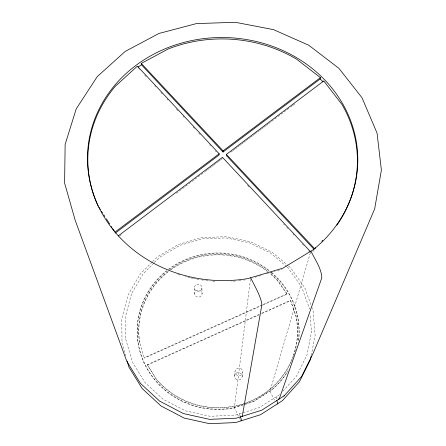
<?xml version="1.0" encoding="UTF-8"?>
<svg xmlns="http://www.w3.org/2000/svg" width="446" height="446" viewBox="0 0 446 446"><rect width="100%" height="100%" fill="white"/><g stroke="black" fill="none" stroke-linecap="round" stroke-linejoin="round"><path stroke-width="0.33" stroke-dasharray="2.23 1.67" d="M234.529 375.95L235.003 371.546M250.462 279.335L234.395 407.728L237.807 414.892A8.117 0.836 65.4 0 0 238.699 416.703M242.178 376.614L242.802 372.215M311.286 355.395L315.127 335.247L313.047 310.427L312.094 307.824M262.856 305.014L286.951 294.215L287.073 293.741L277.83 280.484A79.472 76.64 1.5 0 0 270.365 273.303M293.451 355.59A79.343 76.534 1.5 0 0 295.821 315.991L290.474 300.314L261.334 313.415M310.394 252.77L269.986 391.187L273.47 398.261A8.061 1.171 65.1 0 0 274.396 400.04M282.875 391.231L296.518 376.112L307.054 354.882L311.52 331.668L311.475 331.986L310.003 314.151M312.713 251.583L314.452 249.738M152.119 262.109L140.345 273.844L128.153 294.767L121.797 318.767L122.014 343.247L125.649 355.813M152.61 261.618L157.516 256.729L178.489 244.425L201.915 237.612L226.328 236.664L250.234 241.632L272.166 252.235L288.083 265.649M153.898 263.029L143.194 273.71L131.47 293.875L131.581 293.602L125.571 316.153L125.811 339.662L125.783 339.345L132.44 362.202L145.195 382.757L163.158 399.276L185.341 410.833L209.988 416.285L235.254 415.187L241.71 413.152M154.383 262.543L159.568 257.32L179.844 245.411L202.495 238.822L226.105 237.902L249.23 242.708L270.298 252.871L286.616 266.63M119.589 236.079L121.256 234.819M176.293 193.302L204.647 171.916M205.205 171.498L206.872 170.238M207.429 169.82L209.096 168.56M209.653 168.142L211.32 166.882M211.872 166.464L213.545 165.204M214.097 164.786L215.764 163.526M216.321 163.108L217.988 161.848M218.546 161.43L220.213 160.17M220.77 159.752L222.437 158.497M230.788 152.197L232.455 150.938M233.007 150.519L234.674 149.265M235.226 148.847L236.893 147.587M237.45 147.169L239.112 145.914M239.669 145.496L241.336 144.242M241.888 143.824L243.555 142.564M244.107 142.146L245.774 140.891M246.331 140.473L247.993 139.213M248.55 138.795L250.217 137.541M250.769 137.123L252.436 135.868M252.988 135.445L254.655 134.19M255.212 133.772L256.874 132.518M257.431 132.1L259.098 130.84M259.65 130.422L261.317 129.167M261.869 128.749L263.536 127.489M264.093 127.071L265.755 125.817M266.312 125.398L267.974 124.144M268.531 123.72L290.179 107.391M290.731 106.973L292.398 105.719M292.955 105.301L294.616 104.046M279.592 394.61L259.232 407.638L242.356 412.951M287.073 293.741L144.186 357.759L144.292 358.138L262.226 305.298M291.517 360.624A79.343 76.534 1.5 0 1 156.267 379.2L147.303 364.677L260.698 313.7M147.409 365.045L259.221 314.776M261.763 313.633L290.352 300.777M243.616 404.544L232.773 407.945A81.016 78.134 1.5 0 1 144.515 363.535A81.016 78.134 1.5 0 1 167.25 270.176M244.269 404.338L253.451 401.456L271.525 389.938A81.016 78.134 1.5 0 0 288.339 370.197M242.908 405.057L232.74 408.246A80.888 78.022 1.5 0 1 144.766 364.204A80.888 78.022 1.5 0 1 166.793 271.096M245.523 404.238L253.384 401.768L271.424 390.267A80.888 78.022 1.5 0 0 287.486 371.747M255.145 277.278L261.707 275.327M266.301 273.955L274.831 271.413M277.451 270.633L282.045 269.267M288.612 266.095L290.731 267.884L304.696 287.681L311.141 305.226M287.14 267.076L288.194 267.962L301.635 287.046L309.658 308.955L309.552 308.665M138.528 68.522L139.475 69.543M144.694 75.134L146.115 76.656M154.65 85.81L155.598 86.825M160.816 92.422L162.238 93.944M166.977 99.029L167.925 100.049M176.46 109.198L178.361 111.232M183.1 116.317L184.047 117.337M193.057 126.993L194.484 128.52M198.749 133.098L200.17 134.62M209.653 144.788L210.607 145.809M215.346 150.893L216.293 151.908M247.53 185.402L249.425 187.431M283.517 223.987L284.464 225.001M286.834 227.544L287.782 228.558M292.989 234.139L293.936 235.159M302.46 244.296L303.403 245.311M308.615 250.897L310.505 252.927M286.951 294.215L277.724 280.974A79.343 76.534 1.5 0 0 269.741 273.359M147.303 364.677L156.172 378.849A79.472 76.64 1.5 0 0 231.563 406.546A79.472 76.64 1.5 0 0 293.139 356.471M290.474 300.314L295.954 315.551A79.472 76.64 1.5 0 1 293.585 355.206M168.198 271.268A79.472 76.64 1.5 0 0 139.52 341.998L144.292 358.138M137.981 342.255L138.098 342.662M143.835 362.068L143.946 362.442M139.52 341.998L139.637 342.4A79.343 76.534 1.5 0 1 168.27 271.77M194.4 288.333L194.724 294.221M201.91 288.032A3.791 3.596 -2.8 0 1 195.945 290.664A3.791 3.596 -2.8 0 1 196.552 284.464A3.791 3.596 -2.8 0 1 201.91 288.032L202.088 293.92A3.719 3.535 -2.9 0 1 196.246 296.506A3.719 3.535 -2.9 0 1 196.837 290.413A3.719 3.535 -2.9 0 1 202.088 293.92M245.06 279.904A134.809 121.273 1.5 0 1 243.711 280.099M241.002 280.445A134.809 121.273 1.5 0 1 238.275 280.74M235.533 280.991A134.809 121.273 1.5 0 1 231.407 281.27M214.872 281.248A134.809 121.273 1.5 0 1 210.791 280.958M208.031 280.701A134.809 121.273 1.5 0 1 203.878 280.216M203.186 280.121A134.809 121.273 1.5 0 1 199.724 279.609M199.033 279.497A134.809 121.273 1.5 0 1 196.268 279.018M195.577 278.889A134.809 121.273 1.5 0 1 193.514 278.482M192.828 278.337A134.809 121.273 1.5 0 1 190.771 277.897M190.091 277.741A134.809 121.273 1.5 0 1 185.341 276.57M179.994 275.054A134.809 121.273 1.5 0 1 177.363 274.223M293.234 356.22A79.343 76.534 1.5 0 1 291.779 360M171.019 269.724A79.343 76.534 1.5 0 1 267.572 271.625M169.842 270.025A79.472 76.64 1.5 0 1 268.213 271.553M271.012 272.545A80.888 78.022 1.5 0 1 298.184 342.773M168.934 269.462A80.888 78.022 1.5 0 1 270.482 272.105M271.631 272.484A81.016 78.134 1.5 0 1 298.603 340.331M168.326 269.362A81.016 78.134 1.5 0 1 269.512 270.744M240.299 419.563A8.117 0.836 65.4 0 1 239.552 418.298M240.082 415.862A9.271 0.964 65.4 0 1 241.041 415.142M276.364 398.925A9.21 1.355 64.9 0 1 277.752 398.01M235.934 374.356A3.914 3.83 12.5 0 0 242.596 373.196A3.914 3.83 12.5 0 0 238.186 368.106A3.914 3.83 12.5 0 0 235.934 374.356M235.438 378.71A3.836 3.763 13.2 0 0 241.966 377.572A3.836 3.763 13.2 0 0 237.651 372.577A3.836 3.763 13.2 0 0 235.438 378.71"/><path stroke-width="0.67" d="M98.103 206.058A134.809 121.273 1.5 0 1 115.285 86.295L137.39 66.153L219.159 153.792L219.142 154.957L115.224 233.147M223.05 152.019L223.078 150.843L141.27 63.421L168.03 49.043A134.809 121.273 1.5 0 1 296.59 59.19L320.434 77.632L320.15 78.959L223.05 152.019L141.449 64.776L141.27 63.421M336.825 225.197A134.809 121.273 1.5 0 0 341.948 104.403L323.774 80.949L226.39 154.377L226.345 155.542L313.978 249.23M311.157 356.064L310.516 359.42L299.411 381.782L282.435 400.659L260.492 414.735L235.711 422.563L209.598 423.7L184.12 418.053L160.934 405.899L142.146 388.483L128.9 367.058L127.177 361.104M284.253 395.764L301.647 376.435L313.014 353.561L374.673 208.884L381.386 170.138L377.06 133.131L361.996 97.735L338.876 68.31L308.716 45.213L273.498 29.626L235.332 22.3L196.424 23.588L158.988 33.444L125.226 51.418L97.234 76.628L76.199 108.919L65.144 144.415L64.614 181.907L64.687 183.395L75.196 220.313L126.815 361.366L140.384 383.292L159.64 401.116L183.423 413.576L209.553 419.357L236.341 418.192L261.757 410.181L284.253 395.764L283.907 395.981M315.679 247.786L314.737 248.79L226.39 154.377M321.811 241.28L322.753 240.277M138.015 67.112L141.449 64.776M114.956 232.154L219.159 153.792M223.078 150.843L320.434 77.632M118.223 235.934L222.465 157.332L310.784 251.984M320.15 78.959L323.127 81.813M98.85 207.217L100.35 209.536M101.476 211.276L102.597 213.015M103.723 214.755L104.843 216.494M106.343 218.813L109.716 224.037M111.21 226.356L111.963 227.516M112.71 228.675L114.209 230.995M310.868 251.154L316.972 262.543A13.263 3.273 65.7 0 1 321.583 278.449L279.218 398.992A8.262 1.232 65.1 0 1 278.443 398.83M250.663 277.763L256.561 289.409A13.408 2.353 65.9 0 1 261.796 305.237L242.267 416.246A8.323 0.881 65.4 0 1 242.078 416.386M240.901 420.416A8.117 0.836 65.4 0 0 240.645 417.506A9.271 0.964 65.4 0 1 240.338 416.636M276.871 400.586A8.061 1.171 65.1 0 1 277.256 403.976M313.282 249.688L282.903 268.163L247.842 278.605A135.171 121.541 1.5 0 1 89.072 139.799A135.171 121.541 1.5 0 1 286.811 52.411A135.171 121.541 1.5 0 1 313.282 249.688"/></g></svg>
